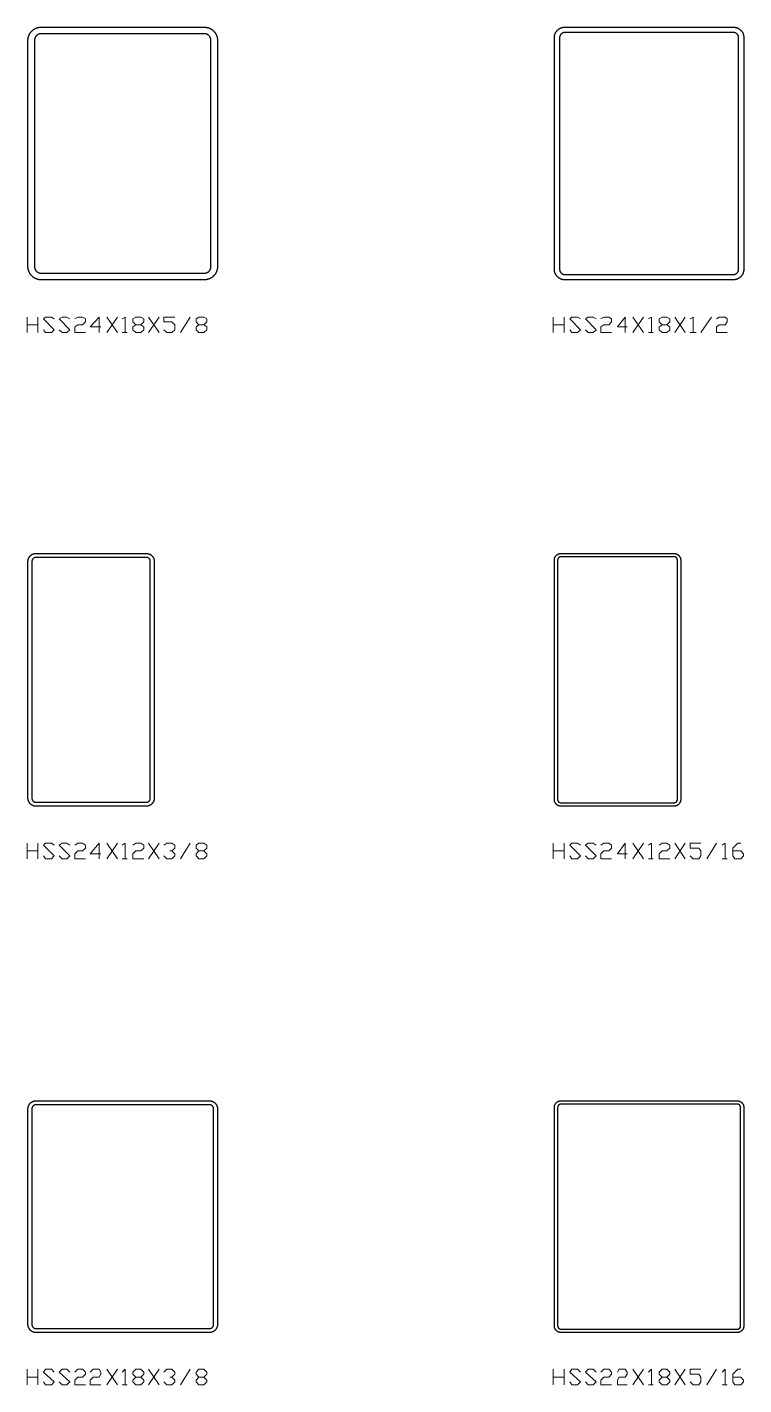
# Model space of a CAD drawing. Header units: inches. Extents: x 0 to 975, y -1305 to 34.
# Drawn here: x 749.9 to 818, y -105 to 24 of the extents above; entities that cross this region are included whole.
import ezdxf

# ---------------------------------------------------------------- set-up
doc = ezdxf.new("R2010")
doc.units = ezdxf.units.IN
doc.header["$MEASUREMENT"] = 0
doc.layers.add('AISC_STEEL', color=7, linetype='Continuous')

msp = doc.modelspace()

# ---------------------------------------------------------------- linework, layer by layer
at = {"color": 3, "lineweight": 0}
for p, q in [((749.92, -5.01), (749.92, -3.54)), ((750.94, -3.54), (750.94, -5.01)), ((757.48, -3.54), (758.5, -5.01)), ((757.48, -5.01), (758.5, -3.54)), ((761.45, -3.54), (762.46, -5.01)), ((761.45, -5.01), (762.46, -3.54)), ((764.49, -5.01), (765.41, -3.54)), ((799.9, -5.01), (799.9, -3.54)), ((800.92, -3.54), (800.92, -5.01)), ((807.47, -3.54), (808.48, -5.01)), ((807.47, -5.01), (808.48, -3.54)), ((811.43, -3.54), (812.44, -5.01)), ((811.43, -5.01), (812.44, -3.54)), ((813.92, -5.01), (814.93, -3.54)), ((749.92, -4.28), (750.94, -4.28)), ((758.96, -5.01), (759.42, -5.01)), ((799.9, -4.28), (800.92, -4.28)), ((808.94, -5.01), (809.4, -5.01)), ((812.91, -5.01), (813.46, -5.01)), ((749.92, -55), (749.92, -53.52)), ((750.94, -53.52), (750.94, -55)), ((757.48, -53.52), (758.5, -55)), ((757.48, -55), (758.5, -53.52)), ((761.45, -53.52), (762.46, -55)), ((761.45, -55), (762.46, -53.52)), ((764.49, -55), (765.41, -53.52)), ((799.9, -55), (799.9, -53.52)), ((800.92, -53.52), (800.92, -55)), ((807.47, -53.52), (808.48, -55)), ((807.47, -55), (808.48, -53.52)), ((811.43, -53.52), (812.44, -55)), ((811.43, -55), (812.44, -53.52)), ((814.47, -55), (815.4, -53.52)), ((749.92, -54.26), (750.94, -54.26)), ((758.96, -55), (759.42, -55)), ((799.9, -54.26), (800.92, -54.26)), ((808.94, -55), (809.4, -55)), ((815.95, -55), (816.41, -55)), ((749.92, -104.98), (749.92, -103.5)), ((749.92, -104.24), (750.94, -104.24)), ((750.94, -103.5), (750.94, -104.98)), ((757.48, -103.5), (758.5, -104.98)), ((757.48, -104.98), (758.5, -103.5)), ((761.45, -103.5), (762.46, -104.98)), ((761.45, -104.98), (762.46, -103.5)), ((764.49, -104.98), (765.41, -103.5)), ((799.9, -104.98), (799.9, -103.5)), ((799.9, -104.24), (800.92, -104.24)), ((800.92, -103.5), (800.92, -104.98)), ((807.47, -103.5), (808.48, -104.98)), ((807.47, -104.98), (808.48, -103.5)), ((811.43, -103.5), (812.44, -104.98)), ((811.43, -104.98), (812.44, -103.5)), ((814.47, -104.98), (815.4, -103.5)), ((758.96, -104.98), (759.42, -104.98)), ((808.94, -104.98), (809.4, -104.98)), ((815.95, -104.98), (816.41, -104.98))]:
    msp.add_line(p, q, dxfattribs=at)
for points in [[(751.49, -4.74), (751.67, -5.01), (752.23, -5.01), (752.5, -4.74), (751.49, -3.72), (751.67, -3.54), (752.23, -3.54), (752.5, -3.72)], [(752.97, -4.74), (753.24, -5.01), (753.7, -5.01), (753.98, -4.74), (752.97, -3.72), (753.24, -3.54), (753.7, -3.54), (753.98, -3.72)], [(754.44, -3.72), (754.72, -3.54), (755.18, -3.54), (755.45, -3.72), (755.45, -4), (755.18, -4.28), (754.72, -4.28), (754.44, -4.46), (754.44, -5.01), (755.45, -5.01)], [(756.93, -4.46), (755.92, -4.46), (756.75, -3.54), (756.75, -5.01)], [(758.96, -3.72), (759.24, -3.54), (759.24, -5.01)], [(760.71, -4.28), (760.99, -4.46), (760.99, -4.74), (760.71, -5.01), (760.25, -5.01), (759.97, -4.74), (759.97, -4.46), (760.25, -4.28), (760.71, -4.28), (760.99, -4), (760.99, -3.72), (760.71, -3.54), (760.25, -3.54), (759.97, -3.72), (759.97, -4), (760.25, -4.28)], [(762.92, -4.74), (763.2, -5.01), (763.66, -5.01), (763.94, -4.74), (763.94, -4.28), (763.66, -4), (762.92, -4), (762.92, -3.54), (763.94, -3.54)], [(766.71, -4.28), (766.98, -4.46), (766.98, -4.74), (766.71, -5.01), (766.24, -5.01), (765.97, -4.74), (765.97, -4.46), (766.24, -4.28), (766.71, -4.28), (766.98, -4), (766.98, -3.72), (766.71, -3.54), (766.24, -3.54), (765.97, -3.72), (765.97, -4), (766.24, -4.28)], [(801.47, -4.74), (801.66, -5.01), (802.21, -5.01), (802.49, -4.74), (801.47, -3.72), (801.66, -3.54), (802.21, -3.54), (802.49, -3.72)], [(802.95, -4.74), (803.22, -5.01), (803.68, -5.01), (803.96, -4.74), (802.95, -3.72), (803.22, -3.54), (803.68, -3.54), (803.96, -3.72)], [(804.42, -3.72), (804.7, -3.54), (805.16, -3.54), (805.44, -3.72), (805.44, -4), (805.16, -4.28), (804.7, -4.28), (804.42, -4.46), (804.42, -5.01), (805.44, -5.01)], [(806.91, -4.46), (805.99, -4.46), (806.73, -3.54), (806.73, -5.01)], [(808.94, -3.72), (809.22, -3.54), (809.22, -5.01)], [(810.69, -4.28), (810.97, -4.46), (810.97, -4.74), (810.69, -5.01), (810.23, -5.01), (809.95, -4.74), (809.95, -4.46), (810.23, -4.28), (810.69, -4.28), (810.97, -4), (810.97, -3.72), (810.69, -3.54), (810.23, -3.54), (809.95, -3.72), (809.95, -4), (810.23, -4.28)], [(812.91, -3.72), (813.18, -3.54), (813.18, -5.01)], [(815.4, -3.72), (815.67, -3.54), (816.23, -3.54), (816.41, -3.72), (816.41, -4), (816.23, -4.28), (815.67, -4.28), (815.4, -4.46), (815.4, -5.01), (816.41, -5.01)], [(751.49, -54.72), (751.67, -55), (752.23, -55), (752.5, -54.72), (751.49, -53.71), (751.67, -53.52), (752.23, -53.52), (752.5, -53.71)], [(752.97, -54.72), (753.24, -55), (753.7, -55), (753.98, -54.72), (752.97, -53.71), (753.24, -53.52), (753.7, -53.52), (753.98, -53.71)], [(754.44, -53.71), (754.72, -53.52), (755.18, -53.52), (755.45, -53.71), (755.45, -53.98), (755.18, -54.26), (754.72, -54.26), (754.44, -54.54), (754.44, -55), (755.45, -55)], [(756.93, -54.54), (755.92, -54.54), (756.75, -53.52), (756.75, -55)], [(758.96, -53.71), (759.24, -53.52), (759.24, -55)], [(759.97, -53.71), (760.25, -53.52), (760.71, -53.52), (760.99, -53.71), (760.99, -53.98), (760.71, -54.26), (760.25, -54.26), (759.97, -54.54), (759.97, -55), (760.99, -55)], [(762.92, -53.71), (763.2, -53.52), (763.66, -53.52), (763.94, -53.71), (763.94, -53.98), (763.66, -54.26), (763.48, -54.26)], [(766.71, -54.26), (766.98, -54.54), (766.98, -54.72), (766.71, -55), (766.24, -55), (765.97, -54.72), (765.97, -54.54), (766.24, -54.26), (766.71, -54.26), (766.98, -53.98), (766.98, -53.71), (766.71, -53.52), (766.24, -53.52), (765.97, -53.71), (765.97, -53.98), (766.24, -54.26)], [(801.47, -54.72), (801.66, -55), (802.21, -55), (802.49, -54.72), (801.47, -53.71), (801.66, -53.52), (802.21, -53.52), (802.49, -53.71)], [(802.95, -54.72), (803.22, -55), (803.68, -55), (803.96, -54.72), (802.95, -53.71), (803.22, -53.52), (803.68, -53.52), (803.96, -53.71)], [(804.42, -53.71), (804.7, -53.52), (805.16, -53.52), (805.44, -53.71), (805.44, -53.98), (805.16, -54.26), (804.7, -54.26), (804.42, -54.54), (804.42, -55), (805.44, -55)], [(806.91, -54.54), (805.99, -54.54), (806.73, -53.52), (806.73, -55)], [(808.94, -53.71), (809.22, -53.52), (809.22, -55)], [(809.95, -53.71), (810.23, -53.52), (810.69, -53.52), (810.97, -53.71), (810.97, -53.98), (810.69, -54.26), (810.23, -54.26), (809.95, -54.54), (809.95, -55), (810.97, -55)], [(812.91, -54.72), (813.18, -55), (813.74, -55), (813.92, -54.72), (813.92, -54.26), (813.74, -53.98), (812.91, -53.98), (812.91, -53.52), (813.92, -53.52)], [(815.95, -53.71), (816.23, -53.52), (816.23, -55)], [(816.96, -54.26), (817.7, -54.26), (817.98, -54.54), (817.98, -54.72), (817.7, -55), (817.15, -55), (816.96, -54.72), (816.96, -53.98), (817.42, -53.52), (817.7, -53.52)], [(763.66, -54.26), (763.94, -54.54), (763.94, -54.72), (763.66, -55), (763.2, -55), (762.92, -54.72)], [(751.49, -104.7), (751.67, -104.98), (752.23, -104.98), (752.5, -104.7), (751.49, -103.78), (751.67, -103.5), (752.23, -103.5), (752.5, -103.78)], [(752.97, -104.7), (753.24, -104.98), (753.7, -104.98), (753.98, -104.7), (752.97, -103.78), (753.24, -103.5), (753.7, -103.5), (753.98, -103.78)], [(754.44, -103.78), (754.72, -103.5), (755.18, -103.5), (755.45, -103.78), (755.45, -103.96), (755.18, -104.24), (754.72, -104.24), (754.44, -104.52), (754.44, -104.98), (755.45, -104.98)], [(755.92, -103.78), (756.19, -103.5), (756.75, -103.5), (756.93, -103.78), (756.93, -103.96), (756.75, -104.24), (756.19, -104.24), (755.92, -104.52), (755.92, -104.98), (756.93, -104.98)], [(758.96, -103.78), (759.24, -103.5), (759.24, -104.98)], [(760.71, -104.24), (760.99, -104.52), (760.99, -104.7), (760.71, -104.98), (760.25, -104.98), (759.97, -104.7), (759.97, -104.52), (760.25, -104.24), (760.71, -104.24), (760.99, -103.96), (760.99, -103.78), (760.71, -103.5), (760.25, -103.5), (759.97, -103.78), (759.97, -103.96), (760.25, -104.24)], [(762.92, -103.78), (763.2, -103.5), (763.66, -103.5), (763.94, -103.78), (763.94, -103.96), (763.66, -104.24), (763.48, -104.24)], [(763.66, -104.24), (763.94, -104.52), (763.94, -104.7), (763.66, -104.98), (763.2, -104.98), (762.92, -104.7)], [(766.71, -104.24), (766.98, -104.52), (766.98, -104.7), (766.71, -104.98), (766.24, -104.98), (765.97, -104.7), (765.97, -104.52), (766.24, -104.24), (766.71, -104.24), (766.98, -103.96), (766.98, -103.78), (766.71, -103.5), (766.24, -103.5), (765.97, -103.78), (765.97, -103.96), (766.24, -104.24)], [(801.47, -104.7), (801.66, -104.98), (802.21, -104.98), (802.49, -104.7), (801.47, -103.78), (801.66, -103.5), (802.21, -103.5), (802.49, -103.78)], [(802.95, -104.7), (803.22, -104.98), (803.68, -104.98), (803.96, -104.7), (802.95, -103.78), (803.22, -103.5), (803.68, -103.5), (803.96, -103.78)], [(804.42, -103.78), (804.7, -103.5), (805.16, -103.5), (805.44, -103.78), (805.44, -103.96), (805.16, -104.24), (804.7, -104.24), (804.42, -104.52), (804.42, -104.98), (805.44, -104.98)], [(805.99, -103.78), (806.17, -103.5), (806.73, -103.5), (806.91, -103.78), (806.91, -103.96), (806.73, -104.24), (806.17, -104.24), (805.99, -104.52), (805.99, -104.98), (806.91, -104.98)], [(808.94, -103.78), (809.22, -103.5), (809.22, -104.98)], [(810.69, -104.24), (810.97, -104.52), (810.97, -104.7), (810.69, -104.98), (810.23, -104.98), (809.95, -104.7), (809.95, -104.52), (810.23, -104.24), (810.69, -104.24), (810.97, -103.96), (810.97, -103.78), (810.69, -103.5), (810.23, -103.5), (809.95, -103.78), (809.95, -103.96), (810.23, -104.24)], [(812.91, -104.7), (813.18, -104.98), (813.74, -104.98), (813.92, -104.7), (813.92, -104.24), (813.74, -103.96), (812.91, -103.96), (812.91, -103.5), (813.92, -103.5)], [(815.95, -103.78), (816.23, -103.5), (816.23, -104.98)], [(816.96, -104.24), (817.7, -104.24), (817.98, -104.52), (817.98, -104.7), (817.7, -104.98), (817.15, -104.98), (816.96, -104.7), (816.96, -103.96), (817.42, -103.5), (817.7, -103.5)]]:
    msp.add_lwpolyline(points, dxfattribs=at)
at = {"layer": 'AISC_STEEL'}
for points in [[(766.75, 24), (766.78, 24), (766.81, 24), (766.84, 24), (766.87, 23.99), (766.9, 23.99), (766.93, 23.99), (766.96, 23.98), (766.99, 23.98), (767.02, 23.97), (767.04, 23.96), (767.07, 23.96), (767.1, 23.95), (767.13, 23.94), (767.16, 23.93), (767.19, 23.92), (767.21, 23.91), (767.24, 23.9), (767.27, 23.89), (767.3, 23.87), (767.32, 23.86), (767.35, 23.85), (767.38, 23.83), (767.4, 23.82), (767.43, 23.8), (767.45, 23.79), (767.48, 23.77), (767.5, 23.75), (767.52, 23.73), (767.55, 23.71), (767.57, 23.69), (767.59, 23.67), (767.61, 23.65), (767.63, 23.63), (767.65, 23.61), (767.67, 23.59), (767.69, 23.57), (767.71, 23.55), (767.73, 23.52), (767.75, 23.5), (767.77, 23.48), (767.79, 23.45), (767.8, 23.43), (767.82, 23.4), (767.83, 23.38), (767.85, 23.35), (767.86, 23.32), (767.87, 23.3), (767.89, 23.27), (767.9, 23.24), (767.91, 23.21), (767.92, 23.19), (767.93, 23.16), (767.94, 23.13), (767.95, 23.1), (767.96, 23.07), (767.96, 23.04), (767.97, 23.02), (767.98, 22.99), (767.98, 22.96), (767.99, 22.93), (767.99, 22.9), (767.99, 22.87), (768, 22.84), (768, 22.81), (768, 22.78), (768, 22.75), (768, 1.25), (768, 1.22), (768, 1.19), (768, 1.16), (767.99, 1.13), (767.99, 1.1), (767.99, 1.07), (767.98, 1.04), (767.98, 1.01), (767.97, 0.98), (767.96, 0.96), (767.96, 0.93), (767.95, 0.9), (767.94, 0.87), (767.93, 0.84), (767.92, 0.81), (767.91, 0.79), (767.9, 0.76), (767.89, 0.73), (767.87, 0.7), (767.86, 0.68), (767.85, 0.65), (767.83, 0.62), (767.82, 0.6), (767.8, 0.57), (767.79, 0.55), (767.77, 0.52), (767.75, 0.5), (767.73, 0.48), (767.71, 0.45), (767.69, 0.43), (767.67, 0.41), (767.65, 0.39), (767.63, 0.37), (767.61, 0.35), (767.59, 0.33), (767.57, 0.31), (767.55, 0.29), (767.52, 0.27), (767.5, 0.25), (767.48, 0.23), (767.45, 0.21), (767.43, 0.2), (767.4, 0.18), (767.38, 0.17), (767.35, 0.15), (767.32, 0.14), (767.3, 0.13), (767.27, 0.11), (767.24, 0.1), (767.21, 0.09), (767.19, 0.08), (767.16, 0.07), (767.13, 0.06), (767.1, 0.05), (767.07, 0.04), (767.04, 0.04), (767.02, 0.03), (766.99, 0.02), (766.96, 0.02), (766.93, 0.01), (766.9, 0.01), (766.87, 0.01), (766.84, 0), (766.81, 0), (766.78, 0), (766.75, 0), (751.25, 0), (751.22, 0), (751.19, 0), (751.16, 0), (751.13, 0.01), (751.1, 0.01), (751.07, 0.01), (751.04, 0.02), (751.01, 0.02), (750.98, 0.03), (750.96, 0.04), (750.93, 0.04), (750.9, 0.05), (750.87, 0.06), (750.84, 0.07), (750.81, 0.08), (750.79, 0.09), (750.76, 0.1), (750.73, 0.11), (750.7, 0.13), (750.68, 0.14), (750.65, 0.15), (750.62, 0.17), (750.6, 0.18), (750.57, 0.2), (750.55, 0.21), (750.52, 0.23), (750.5, 0.25), (750.48, 0.27), (750.45, 0.29), (750.43, 0.31), (750.41, 0.33), (750.39, 0.35), (750.37, 0.37), (750.35, 0.39), (750.33, 0.41), (750.31, 0.43), (750.29, 0.45), (750.27, 0.48), (750.25, 0.5), (750.23, 0.52), (750.21, 0.55), (750.2, 0.57), (750.18, 0.6), (750.17, 0.62), (750.15, 0.65), (750.14, 0.68), (750.13, 0.7), (750.11, 0.73), (750.1, 0.76), (750.09, 0.79), (750.08, 0.81), (750.07, 0.84), (750.06, 0.87), (750.05, 0.9), (750.04, 0.93), (750.04, 0.96), (750.03, 0.98), (750.02, 1.01), (750.02, 1.04), (750.01, 1.07), (750.01, 1.1), (750.01, 1.13), (750, 1.16), (750, 1.19), (750, 1.22), (750, 1.25), (750, 22.75), (750, 22.78), (750, 22.81), (750, 22.84), (750.01, 22.87), (750.01, 22.9), (750.01, 22.93), (750.02, 22.96), (750.02, 22.99), (750.03, 23.02), (750.04, 23.04), (750.04, 23.07), (750.05, 23.1), (750.06, 23.13), (750.07, 23.16), (750.08, 23.19), (750.09, 23.21), (750.1, 23.24), (750.11, 23.27), (750.13, 23.3), (750.14, 23.32), (750.15, 23.35), (750.17, 23.38), (750.18, 23.4), (750.2, 23.43), (750.21, 23.45), (750.23, 23.48), (750.25, 23.5), (750.27, 23.52), (750.29, 23.55), (750.31, 23.57), (750.33, 23.59), (750.35, 23.61), (750.37, 23.63), (750.39, 23.65), (750.41, 23.67), (750.43, 23.69), (750.45, 23.71), (750.48, 23.73), (750.5, 23.75), (750.52, 23.77), (750.55, 23.79), (750.57, 23.8), (750.6, 23.82), (750.62, 23.83), (750.65, 23.85), (750.68, 23.86), (750.7, 23.87), (750.73, 23.89), (750.76, 23.9), (750.79, 23.91), (750.81, 23.92), (750.84, 23.93), (750.87, 23.94), (750.9, 23.95), (750.93, 23.96), (750.96, 23.96), (750.98, 23.97), (751.01, 23.98), (751.04, 23.98), (751.07, 23.99), (751.1, 23.99), (751.13, 23.99), (751.16, 24), (751.19, 24), (751.22, 24), (751.25, 24)], [(751.25, 23.38), (751.22, 23.37), (751.19, 23.37), (751.16, 23.37), (751.13, 23.36), (751.1, 23.36), (751.07, 23.35), (751.05, 23.34), (751.02, 23.33), (750.99, 23.32), (750.96, 23.31), (750.94, 23.29), (750.91, 23.28), (750.89, 23.26), (750.86, 23.24), (750.84, 23.22), (750.82, 23.2), (750.8, 23.18), (750.78, 23.16), (750.76, 23.14), (750.74, 23.11), (750.72, 23.09), (750.71, 23.06), (750.69, 23.04), (750.68, 23.01), (750.67, 22.98), (750.66, 22.95), (750.65, 22.93), (750.64, 22.9), (750.64, 22.87), (750.63, 22.84), (750.63, 22.81), (750.63, 22.78), (750.62, 22.75), (750.62, 1.25), (750.63, 1.22), (750.63, 1.19), (750.63, 1.16), (750.64, 1.13), (750.64, 1.1), (750.65, 1.07), (750.66, 1.05), (750.67, 1.02), (750.68, 0.99), (750.69, 0.96), (750.71, 0.94), (750.72, 0.91), (750.74, 0.89), (750.76, 0.86), (750.78, 0.84), (750.8, 0.82), (750.82, 0.8), (750.84, 0.78), (750.86, 0.76), (750.89, 0.74), (750.91, 0.72), (750.94, 0.71), (750.96, 0.69), (750.99, 0.68), (751.02, 0.67), (751.05, 0.66), (751.07, 0.65), (751.1, 0.64), (751.13, 0.64), (751.16, 0.63), (751.19, 0.63), (751.22, 0.63), (751.25, 0.62), (766.75, 0.62), (766.78, 0.63), (766.81, 0.63), (766.84, 0.63), (766.87, 0.64), (766.9, 0.64), (766.93, 0.65), (766.95, 0.66), (766.98, 0.67), (767.01, 0.68), (767.04, 0.69), (767.06, 0.71), (767.09, 0.72), (767.11, 0.74), (767.14, 0.76), (767.16, 0.78), (767.18, 0.8), (767.2, 0.82), (767.22, 0.84), (767.24, 0.86), (767.26, 0.89), (767.28, 0.91), (767.29, 0.94), (767.31, 0.96), (767.32, 0.99), (767.33, 1.02), (767.34, 1.05), (767.35, 1.07), (767.36, 1.1), (767.36, 1.13), (767.37, 1.16), (767.37, 1.19), (767.37, 1.22), (767.38, 1.25), (767.38, 22.75), (767.37, 22.78), (767.37, 22.81), (767.37, 22.84), (767.36, 22.87), (767.36, 22.9), (767.35, 22.93), (767.34, 22.95), (767.33, 22.98), (767.32, 23.01), (767.31, 23.04), (767.29, 23.06), (767.28, 23.09), (767.26, 23.11), (767.24, 23.14), (767.22, 23.16), (767.2, 23.18), (767.18, 23.2), (767.16, 23.22), (767.14, 23.24), (767.11, 23.26), (767.09, 23.28), (767.06, 23.29), (767.04, 23.31), (767.01, 23.32), (766.98, 23.33), (766.95, 23.34), (766.93, 23.35), (766.9, 23.36), (766.87, 23.36), (766.84, 23.37), (766.81, 23.37), (766.78, 23.37), (766.75, 23.38)], [(817, 24), (817.03, 24), (817.06, 24), (817.09, 24), (817.12, 23.99), (817.15, 23.99), (817.18, 23.98), (817.21, 23.98), (817.23, 23.97), (817.26, 23.96), (817.29, 23.96), (817.32, 23.95), (817.35, 23.94), (817.38, 23.93), (817.4, 23.92), (817.43, 23.9), (817.46, 23.89), (817.48, 23.88), (817.51, 23.86), (817.53, 23.85), (817.56, 23.83), (817.58, 23.81), (817.61, 23.79), (817.63, 23.78), (817.65, 23.76), (817.67, 23.74), (817.7, 23.72), (817.72, 23.7), (817.74, 23.67), (817.76, 23.65), (817.78, 23.63), (817.79, 23.61), (817.81, 23.58), (817.83, 23.56), (817.85, 23.53), (817.86, 23.51), (817.88, 23.48), (817.89, 23.46), (817.9, 23.43), (817.92, 23.4), (817.93, 23.38), (817.94, 23.35), (817.95, 23.32), (817.96, 23.29), (817.96, 23.26), (817.97, 23.23), (817.98, 23.21), (817.98, 23.18), (817.99, 23.15), (817.99, 23.12), (818, 23.09), (818, 23.06), (818, 23.03), (818, 23), (818, 1), (818, 0.97), (818, 0.94), (818, 0.91), (817.99, 0.88), (817.99, 0.85), (817.98, 0.82), (817.98, 0.79), (817.97, 0.77), (817.96, 0.74), (817.96, 0.71), (817.95, 0.68), (817.94, 0.65), (817.93, 0.62), (817.92, 0.6), (817.9, 0.57), (817.89, 0.54), (817.88, 0.52), (817.86, 0.49), (817.85, 0.47), (817.83, 0.44), (817.81, 0.42), (817.79, 0.39), (817.78, 0.37), (817.76, 0.35), (817.74, 0.33), (817.72, 0.3), (817.7, 0.28), (817.67, 0.26), (817.65, 0.24), (817.63, 0.22), (817.61, 0.21), (817.58, 0.19), (817.56, 0.17), (817.53, 0.15), (817.51, 0.14), (817.48, 0.12), (817.46, 0.11), (817.43, 0.1), (817.4, 0.08), (817.38, 0.07), (817.35, 0.06), (817.32, 0.05), (817.29, 0.04), (817.26, 0.04), (817.23, 0.03), (817.21, 0.02), (817.18, 0.02), (817.15, 0.01), (817.12, 0.01), (817.09, 0), (817.06, 0), (817.03, 0), (817, 0), (801, 0), (800.97, 0), (800.94, 0), (800.91, 0), (800.88, 0.01), (800.85, 0.01), (800.82, 0.02), (800.79, 0.02), (800.77, 0.03), (800.74, 0.04), (800.71, 0.04), (800.68, 0.05), (800.65, 0.06), (800.62, 0.07), (800.6, 0.08), (800.57, 0.1), (800.54, 0.11), (800.52, 0.12), (800.49, 0.14), (800.47, 0.15), (800.44, 0.17), (800.42, 0.19), (800.39, 0.21), (800.37, 0.22), (800.35, 0.24), (800.33, 0.26), (800.3, 0.28), (800.28, 0.3), (800.26, 0.33), (800.24, 0.35), (800.22, 0.37), (800.21, 0.39), (800.19, 0.42), (800.17, 0.44), (800.15, 0.47), (800.14, 0.49), (800.12, 0.52), (800.11, 0.54), (800.1, 0.57), (800.08, 0.6), (800.07, 0.62), (800.06, 0.65), (800.05, 0.68), (800.04, 0.71), (800.04, 0.74), (800.03, 0.77), (800.02, 0.79), (800.02, 0.82), (800.01, 0.85), (800.01, 0.88), (800, 0.91), (800, 0.94), (800, 0.97), (800, 1), (800, 23), (800, 23.03), (800, 23.06), (800, 23.09), (800.01, 23.12), (800.01, 23.15), (800.02, 23.18), (800.02, 23.21), (800.03, 23.23), (800.04, 23.26), (800.04, 23.29), (800.05, 23.32), (800.06, 23.35), (800.07, 23.38), (800.08, 23.4), (800.1, 23.43), (800.11, 23.46), (800.12, 23.48), (800.14, 23.51), (800.15, 23.53), (800.17, 23.56), (800.19, 23.58), (800.21, 23.61), (800.22, 23.63), (800.24, 23.65), (800.26, 23.67), (800.28, 23.7), (800.3, 23.72), (800.33, 23.74), (800.35, 23.76), (800.37, 23.78), (800.39, 23.79), (800.42, 23.81), (800.44, 23.83), (800.47, 23.85), (800.49, 23.86), (800.52, 23.88), (800.54, 23.89), (800.57, 23.9), (800.6, 23.92), (800.62, 23.93), (800.65, 23.94), (800.68, 23.95), (800.71, 23.96), (800.74, 23.96), (800.77, 23.97), (800.79, 23.98), (800.82, 23.98), (800.85, 23.99), (800.88, 23.99), (800.91, 24), (800.94, 24), (800.97, 24), (801, 24)], [(801, 23.5), (800.97, 23.5), (800.94, 23.5), (800.91, 23.49), (800.88, 23.49), (800.86, 23.48), (800.83, 23.47), (800.8, 23.46), (800.78, 23.45), (800.75, 23.43), (800.73, 23.42), (800.7, 23.4), (800.68, 23.38), (800.66, 23.36), (800.64, 23.34), (800.62, 23.32), (800.6, 23.3), (800.58, 23.27), (800.57, 23.25), (800.55, 23.22), (800.54, 23.2), (800.53, 23.17), (800.52, 23.14), (800.51, 23.12), (800.51, 23.09), (800.5, 23.06), (800.5, 23.03), (800.5, 23), (800.5, 1), (800.5, 0.97), (800.5, 0.94), (800.51, 0.91), (800.51, 0.88), (800.52, 0.86), (800.53, 0.83), (800.54, 0.8), (800.55, 0.78), (800.57, 0.75), (800.58, 0.73), (800.6, 0.7), (800.62, 0.68), (800.64, 0.66), (800.66, 0.64), (800.68, 0.62), (800.7, 0.6), (800.73, 0.58), (800.75, 0.57), (800.78, 0.55), (800.8, 0.54), (800.83, 0.53), (800.86, 0.52), (800.88, 0.51), (800.91, 0.51), (800.94, 0.5), (800.97, 0.5), (801, 0.5), (817, 0.5), (817.03, 0.5), (817.06, 0.5), (817.09, 0.51), (817.12, 0.51), (817.14, 0.52), (817.17, 0.53), (817.2, 0.54), (817.22, 0.55), (817.25, 0.57), (817.27, 0.58), (817.3, 0.6), (817.32, 0.62), (817.34, 0.64), (817.36, 0.66), (817.38, 0.68), (817.4, 0.7), (817.42, 0.73), (817.43, 0.75), (817.45, 0.78), (817.46, 0.8), (817.47, 0.83), (817.48, 0.86), (817.49, 0.88), (817.49, 0.91), (817.5, 0.94), (817.5, 0.97), (817.5, 1), (817.5, 23), (817.5, 23.03), (817.5, 23.06), (817.49, 23.09), (817.49, 23.12), (817.48, 23.14), (817.47, 23.17), (817.46, 23.2), (817.45, 23.22), (817.43, 23.25), (817.42, 23.27), (817.4, 23.3), (817.38, 23.32), (817.36, 23.34), (817.34, 23.36), (817.32, 23.38), (817.3, 23.4), (817.27, 23.42), (817.25, 23.43), (817.22, 23.45), (817.2, 23.46), (817.17, 23.47), (817.14, 23.48), (817.12, 23.49), (817.09, 23.49), (817.06, 23.5), (817.03, 23.5), (817, 23.5)], [(761.25, -26), (761.28, -26), (761.31, -26), (761.34, -26.01), (761.37, -26.01), (761.4, -26.01), (761.43, -26.02), (761.45, -26.03), (761.48, -26.04), (761.51, -26.05), (761.54, -26.06), (761.56, -26.07), (761.59, -26.08), (761.62, -26.1), (761.64, -26.11), (761.67, -26.13), (761.69, -26.14), (761.71, -26.16), (761.74, -26.18), (761.76, -26.2), (761.78, -26.22), (761.8, -26.24), (761.82, -26.26), (761.84, -26.29), (761.86, -26.31), (761.87, -26.33), (761.89, -26.36), (761.9, -26.38), (761.92, -26.41), (761.93, -26.44), (761.94, -26.46), (761.95, -26.49), (761.96, -26.52), (761.97, -26.55), (761.98, -26.57), (761.99, -26.6), (761.99, -26.63), (761.99, -26.66), (762, -26.69), (762, -26.72), (762, -26.75), (762, -49.25), (762, -49.28), (762, -49.31), (761.99, -49.34), (761.99, -49.37), (761.99, -49.4), (761.98, -49.43), (761.97, -49.45), (761.96, -49.48), (761.95, -49.51), (761.94, -49.54), (761.93, -49.56), (761.92, -49.59), (761.9, -49.62), (761.89, -49.64), (761.87, -49.67), (761.86, -49.69), (761.84, -49.71), (761.82, -49.74), (761.8, -49.76), (761.78, -49.78), (761.76, -49.8), (761.74, -49.82), (761.71, -49.84), (761.69, -49.86), (761.67, -49.87), (761.64, -49.89), (761.62, -49.9), (761.59, -49.92), (761.56, -49.93), (761.54, -49.94), (761.51, -49.95), (761.48, -49.96), (761.45, -49.97), (761.43, -49.98), (761.4, -49.99), (761.37, -49.99), (761.34, -49.99), (761.31, -50), (761.28, -50), (761.25, -50), (750.75, -50), (750.72, -50), (750.69, -50), (750.66, -49.99), (750.63, -49.99), (750.6, -49.99), (750.57, -49.98), (750.55, -49.97), (750.52, -49.96), (750.49, -49.95), (750.46, -49.94), (750.44, -49.93), (750.41, -49.92), (750.38, -49.9), (750.36, -49.89), (750.33, -49.87), (750.31, -49.86), (750.29, -49.84), (750.26, -49.82), (750.24, -49.8), (750.22, -49.78), (750.2, -49.76), (750.18, -49.74), (750.16, -49.71), (750.14, -49.69), (750.13, -49.67), (750.11, -49.64), (750.1, -49.62), (750.08, -49.59), (750.07, -49.56), (750.06, -49.54), (750.05, -49.51), (750.04, -49.48), (750.03, -49.45), (750.02, -49.43), (750.01, -49.4), (750.01, -49.37), (750.01, -49.34), (750, -49.31), (750, -49.28), (750, -49.25), (750, -26.75), (750, -26.72), (750, -26.69), (750.01, -26.66), (750.01, -26.63), (750.01, -26.6), (750.02, -26.57), (750.03, -26.55), (750.04, -26.52), (750.05, -26.49), (750.06, -26.46), (750.07, -26.44), (750.08, -26.41), (750.1, -26.38), (750.11, -26.36), (750.13, -26.33), (750.14, -26.31), (750.16, -26.29), (750.18, -26.26), (750.2, -26.24), (750.22, -26.22), (750.24, -26.2), (750.26, -26.18), (750.29, -26.16), (750.31, -26.14), (750.33, -26.13), (750.36, -26.11), (750.38, -26.1), (750.41, -26.08), (750.44, -26.07), (750.46, -26.06), (750.49, -26.05), (750.52, -26.04), (750.55, -26.03), (750.57, -26.02), (750.6, -26.01), (750.63, -26.01), (750.66, -26.01), (750.69, -26), (750.72, -26), (750.75, -26)], [(750.75, -26.38), (750.72, -26.38), (750.69, -26.38), (750.66, -26.39), (750.63, -26.39), (750.61, -26.4), (750.58, -26.42), (750.55, -26.43), (750.53, -26.45), (750.51, -26.46), (750.48, -26.48), (750.46, -26.51), (750.45, -26.53), (750.43, -26.55), (750.42, -26.58), (750.4, -26.61), (750.39, -26.63), (750.39, -26.66), (750.38, -26.69), (750.38, -26.72), (750.38, -26.75), (750.38, -49.25), (750.38, -49.28), (750.38, -49.31), (750.39, -49.34), (750.39, -49.37), (750.4, -49.39), (750.42, -49.42), (750.43, -49.45), (750.45, -49.47), (750.46, -49.49), (750.48, -49.52), (750.51, -49.54), (750.53, -49.55), (750.55, -49.57), (750.58, -49.58), (750.61, -49.6), (750.63, -49.61), (750.66, -49.61), (750.69, -49.62), (750.72, -49.62), (750.75, -49.62), (761.25, -49.62), (761.28, -49.62), (761.31, -49.62), (761.34, -49.61), (761.37, -49.61), (761.39, -49.6), (761.42, -49.58), (761.45, -49.57), (761.47, -49.55), (761.49, -49.54), (761.52, -49.52), (761.54, -49.49), (761.55, -49.47), (761.57, -49.45), (761.58, -49.42), (761.6, -49.39), (761.61, -49.37), (761.61, -49.34), (761.62, -49.31), (761.62, -49.28), (761.62, -49.25), (761.62, -26.75), (761.62, -26.72), (761.62, -26.69), (761.61, -26.66), (761.61, -26.63), (761.6, -26.61), (761.58, -26.58), (761.57, -26.55), (761.55, -26.53), (761.54, -26.51), (761.52, -26.48), (761.49, -26.46), (761.47, -26.45), (761.45, -26.43), (761.42, -26.42), (761.39, -26.4), (761.37, -26.39), (761.34, -26.39), (761.31, -26.38), (761.28, -26.38), (761.25, -26.38)], [(811.37, -26), (811.4, -26), (811.43, -26), (811.46, -26.01), (811.49, -26.01), (811.52, -26.02), (811.55, -26.03), (811.58, -26.03), (811.61, -26.04), (811.63, -26.06), (811.66, -26.07), (811.69, -26.08), (811.71, -26.1), (811.74, -26.12), (811.76, -26.13), (811.78, -26.15), (811.81, -26.17), (811.83, -26.19), (811.85, -26.22), (811.87, -26.24), (811.88, -26.26), (811.9, -26.29), (811.92, -26.31), (811.93, -26.34), (811.94, -26.37), (811.96, -26.39), (811.97, -26.42), (811.97, -26.45), (811.98, -26.48), (811.99, -26.51), (811.99, -26.54), (812, -26.57), (812, -26.6), (812, -26.62), (812, -49.38), (812, -49.4), (812, -49.43), (811.99, -49.46), (811.99, -49.49), (811.98, -49.52), (811.97, -49.55), (811.97, -49.58), (811.96, -49.61), (811.94, -49.63), (811.93, -49.66), (811.92, -49.69), (811.9, -49.71), (811.88, -49.74), (811.87, -49.76), (811.85, -49.78), (811.83, -49.81), (811.81, -49.83), (811.78, -49.85), (811.76, -49.87), (811.74, -49.88), (811.71, -49.9), (811.69, -49.92), (811.66, -49.93), (811.63, -49.94), (811.61, -49.96), (811.58, -49.97), (811.55, -49.97), (811.52, -49.98), (811.49, -49.99), (811.46, -49.99), (811.43, -50), (811.4, -50), (811.37, -50), (800.62, -50), (800.6, -50), (800.57, -50), (800.54, -49.99), (800.51, -49.99), (800.48, -49.98), (800.45, -49.97), (800.42, -49.97), (800.39, -49.96), (800.37, -49.94), (800.34, -49.93), (800.31, -49.92), (800.29, -49.9), (800.26, -49.88), (800.24, -49.87), (800.22, -49.85), (800.19, -49.83), (800.17, -49.81), (800.15, -49.78), (800.13, -49.76), (800.12, -49.74), (800.1, -49.71), (800.08, -49.69), (800.07, -49.66), (800.06, -49.63), (800.04, -49.61), (800.03, -49.58), (800.03, -49.55), (800.02, -49.52), (800.01, -49.49), (800.01, -49.46), (800, -49.43), (800, -49.4), (800, -49.38), (800, -26.62), (800, -26.6), (800, -26.57), (800.01, -26.54), (800.01, -26.51), (800.02, -26.48), (800.03, -26.45), (800.03, -26.42), (800.04, -26.39), (800.06, -26.37), (800.07, -26.34), (800.08, -26.31), (800.1, -26.29), (800.12, -26.26), (800.13, -26.24), (800.15, -26.22), (800.17, -26.19), (800.19, -26.17), (800.22, -26.15), (800.24, -26.13), (800.26, -26.12), (800.29, -26.1), (800.31, -26.08), (800.34, -26.07), (800.37, -26.06), (800.39, -26.04), (800.42, -26.03), (800.45, -26.03), (800.48, -26.02), (800.51, -26.01), (800.54, -26.01), (800.57, -26), (800.6, -26), (800.62, -26)], [(800.62, -26.31), (800.6, -26.31), (800.57, -26.32), (800.54, -26.32), (800.51, -26.33), (800.49, -26.35), (800.46, -26.36), (800.44, -26.38), (800.41, -26.39), (800.39, -26.41), (800.38, -26.44), (800.36, -26.46), (800.35, -26.49), (800.33, -26.51), (800.32, -26.54), (800.32, -26.57), (800.31, -26.6), (800.31, -26.62), (800.31, -49.38), (800.31, -49.4), (800.32, -49.43), (800.32, -49.46), (800.33, -49.49), (800.35, -49.51), (800.36, -49.54), (800.38, -49.56), (800.39, -49.59), (800.41, -49.61), (800.44, -49.62), (800.46, -49.64), (800.49, -49.65), (800.51, -49.67), (800.54, -49.68), (800.57, -49.68), (800.6, -49.69), (800.62, -49.69), (811.37, -49.69), (811.4, -49.69), (811.43, -49.68), (811.46, -49.68), (811.49, -49.67), (811.51, -49.65), (811.54, -49.64), (811.56, -49.62), (811.59, -49.61), (811.61, -49.59), (811.62, -49.56), (811.64, -49.54), (811.65, -49.51), (811.67, -49.49), (811.68, -49.46), (811.68, -49.43), (811.69, -49.4), (811.69, -49.38), (811.69, -26.62), (811.69, -26.6), (811.68, -26.57), (811.68, -26.54), (811.67, -26.51), (811.65, -26.49), (811.64, -26.46), (811.62, -26.44), (811.61, -26.41), (811.59, -26.39), (811.56, -26.38), (811.54, -26.36), (811.51, -26.35), (811.49, -26.33), (811.46, -26.32), (811.43, -26.32), (811.4, -26.31), (811.37, -26.31)], [(767.25, -78), (767.28, -78), (767.31, -78), (767.34, -78.01), (767.37, -78.01), (767.4, -78.01), (767.43, -78.02), (767.45, -78.03), (767.48, -78.04), (767.51, -78.05), (767.54, -78.06), (767.56, -78.07), (767.59, -78.08), (767.62, -78.1), (767.64, -78.11), (767.67, -78.13), (767.69, -78.14), (767.71, -78.16), (767.74, -78.18), (767.76, -78.2), (767.78, -78.22), (767.8, -78.24), (767.82, -78.26), (767.84, -78.29), (767.86, -78.31), (767.87, -78.33), (767.89, -78.36), (767.9, -78.38), (767.92, -78.41), (767.93, -78.44), (767.94, -78.46), (767.95, -78.49), (767.96, -78.52), (767.97, -78.55), (767.98, -78.57), (767.99, -78.6), (767.99, -78.63), (767.99, -78.66), (768, -78.69), (768, -78.72), (768, -78.75), (768, -99.25), (768, -99.28), (768, -99.31), (767.99, -99.34), (767.99, -99.37), (767.99, -99.4), (767.98, -99.43), (767.97, -99.45), (767.96, -99.48), (767.95, -99.51), (767.94, -99.54), (767.93, -99.56), (767.92, -99.59), (767.9, -99.62), (767.89, -99.64), (767.87, -99.67), (767.86, -99.69), (767.84, -99.71), (767.82, -99.74), (767.8, -99.76), (767.78, -99.78), (767.76, -99.8), (767.74, -99.82), (767.71, -99.84), (767.69, -99.86), (767.67, -99.87), (767.64, -99.89), (767.62, -99.9), (767.59, -99.92), (767.56, -99.93), (767.54, -99.94), (767.51, -99.95), (767.48, -99.96), (767.45, -99.97), (767.43, -99.98), (767.4, -99.99), (767.37, -99.99), (767.34, -99.99), (767.31, -100), (767.28, -100), (767.25, -100), (750.75, -100), (750.72, -100), (750.69, -100), (750.66, -99.99), (750.63, -99.99), (750.6, -99.99), (750.57, -99.98), (750.55, -99.97), (750.52, -99.96), (750.49, -99.95), (750.46, -99.94), (750.44, -99.93), (750.41, -99.92), (750.38, -99.9), (750.36, -99.89), (750.33, -99.87), (750.31, -99.86), (750.29, -99.84), (750.26, -99.82), (750.24, -99.8), (750.22, -99.78), (750.2, -99.76), (750.18, -99.74), (750.16, -99.71), (750.14, -99.69), (750.13, -99.67), (750.11, -99.64), (750.1, -99.62), (750.08, -99.59), (750.07, -99.56), (750.06, -99.54), (750.05, -99.51), (750.04, -99.48), (750.03, -99.45), (750.02, -99.43), (750.01, -99.4), (750.01, -99.37), (750.01, -99.34), (750, -99.31), (750, -99.28), (750, -99.25), (750, -78.75), (750, -78.72), (750, -78.69), (750.01, -78.66), (750.01, -78.63), (750.01, -78.6), (750.02, -78.57), (750.03, -78.55), (750.04, -78.52), (750.05, -78.49), (750.06, -78.46), (750.07, -78.44), (750.08, -78.41), (750.1, -78.38), (750.11, -78.36), (750.13, -78.33), (750.14, -78.31), (750.16, -78.29), (750.18, -78.26), (750.2, -78.24), (750.22, -78.22), (750.24, -78.2), (750.26, -78.18), (750.29, -78.16), (750.31, -78.14), (750.33, -78.13), (750.36, -78.11), (750.38, -78.1), (750.41, -78.08), (750.44, -78.07), (750.46, -78.06), (750.49, -78.05), (750.52, -78.04), (750.55, -78.03), (750.57, -78.02), (750.6, -78.01), (750.63, -78.01), (750.66, -78.01), (750.69, -78), (750.72, -78), (750.75, -78)], [(750.75, -78.38), (750.72, -78.38), (750.69, -78.38), (750.66, -78.39), (750.63, -78.39), (750.61, -78.4), (750.58, -78.42), (750.55, -78.43), (750.53, -78.45), (750.51, -78.46), (750.48, -78.48), (750.46, -78.51), (750.45, -78.53), (750.43, -78.55), (750.42, -78.58), (750.4, -78.61), (750.39, -78.63), (750.39, -78.66), (750.38, -78.69), (750.38, -78.72), (750.38, -78.75), (750.38, -99.25), (750.38, -99.28), (750.38, -99.31), (750.39, -99.34), (750.39, -99.37), (750.4, -99.39), (750.42, -99.42), (750.43, -99.45), (750.45, -99.47), (750.46, -99.49), (750.48, -99.52), (750.51, -99.54), (750.53, -99.55), (750.55, -99.57), (750.58, -99.58), (750.61, -99.6), (750.63, -99.61), (750.66, -99.61), (750.69, -99.62), (750.72, -99.62), (750.75, -99.62), (767.25, -99.62), (767.28, -99.62), (767.31, -99.62), (767.34, -99.61), (767.37, -99.61), (767.39, -99.6), (767.42, -99.58), (767.45, -99.57), (767.47, -99.55), (767.49, -99.54), (767.52, -99.52), (767.54, -99.49), (767.55, -99.47), (767.57, -99.45), (767.58, -99.42), (767.6, -99.39), (767.61, -99.37), (767.61, -99.34), (767.62, -99.31), (767.62, -99.28), (767.62, -99.25), (767.62, -78.75), (767.62, -78.72), (767.62, -78.69), (767.61, -78.66), (767.61, -78.63), (767.6, -78.61), (767.58, -78.58), (767.57, -78.55), (767.55, -78.53), (767.54, -78.51), (767.52, -78.48), (767.49, -78.46), (767.47, -78.45), (767.45, -78.43), (767.42, -78.42), (767.39, -78.4), (767.37, -78.39), (767.34, -78.39), (767.31, -78.38), (767.28, -78.38), (767.25, -78.38)], [(817.38, -78), (817.4, -78), (817.43, -78), (817.46, -78.01), (817.49, -78.01), (817.52, -78.02), (817.55, -78.03), (817.58, -78.03), (817.61, -78.04), (817.63, -78.06), (817.66, -78.07), (817.69, -78.08), (817.71, -78.1), (817.74, -78.12), (817.76, -78.13), (817.78, -78.15), (817.81, -78.17), (817.83, -78.19), (817.85, -78.22), (817.87, -78.24), (817.88, -78.26), (817.9, -78.29), (817.92, -78.31), (817.93, -78.34), (817.94, -78.37), (817.96, -78.39), (817.97, -78.42), (817.97, -78.45), (817.98, -78.48), (817.99, -78.51), (817.99, -78.54), (818, -78.57), (818, -78.6), (818, -78.62), (818, -99.38), (818, -99.4), (818, -99.43), (817.99, -99.46), (817.99, -99.49), (817.98, -99.52), (817.97, -99.55), (817.97, -99.58), (817.96, -99.61), (817.94, -99.63), (817.93, -99.66), (817.92, -99.69), (817.9, -99.71), (817.88, -99.74), (817.87, -99.76), (817.85, -99.78), (817.83, -99.81), (817.81, -99.83), (817.78, -99.85), (817.76, -99.87), (817.74, -99.88), (817.71, -99.9), (817.69, -99.92), (817.66, -99.93), (817.63, -99.94), (817.61, -99.96), (817.58, -99.97), (817.55, -99.97), (817.52, -99.98), (817.49, -99.99), (817.46, -99.99), (817.43, -100), (817.4, -100), (817.38, -100), (800.62, -100), (800.6, -100), (800.57, -100), (800.54, -99.99), (800.51, -99.99), (800.48, -99.98), (800.45, -99.97), (800.42, -99.97), (800.39, -99.96), (800.37, -99.94), (800.34, -99.93), (800.31, -99.92), (800.29, -99.9), (800.26, -99.88), (800.24, -99.87), (800.22, -99.85), (800.19, -99.83), (800.17, -99.81), (800.15, -99.78), (800.13, -99.76), (800.12, -99.74), (800.1, -99.71), (800.08, -99.69), (800.07, -99.66), (800.06, -99.63), (800.04, -99.61), (800.03, -99.58), (800.03, -99.55), (800.02, -99.52), (800.01, -99.49), (800.01, -99.46), (800, -99.43), (800, -99.4), (800, -99.38), (800, -78.62), (800, -78.6), (800, -78.57), (800.01, -78.54), (800.01, -78.51), (800.02, -78.48), (800.03, -78.45), (800.03, -78.42), (800.04, -78.39), (800.06, -78.37), (800.07, -78.34), (800.08, -78.31), (800.1, -78.29), (800.12, -78.26), (800.13, -78.24), (800.15, -78.22), (800.17, -78.19), (800.19, -78.17), (800.22, -78.15), (800.24, -78.13), (800.26, -78.12), (800.29, -78.1), (800.31, -78.08), (800.34, -78.07), (800.37, -78.06), (800.39, -78.04), (800.42, -78.03), (800.45, -78.03), (800.48, -78.02), (800.51, -78.01), (800.54, -78.01), (800.57, -78), (800.6, -78), (800.62, -78)], [(800.62, -78.31), (800.6, -78.31), (800.57, -78.32), (800.54, -78.32), (800.51, -78.33), (800.49, -78.35), (800.46, -78.36), (800.44, -78.38), (800.41, -78.39), (800.39, -78.41), (800.38, -78.44), (800.36, -78.46), (800.35, -78.49), (800.33, -78.51), (800.32, -78.54), (800.32, -78.57), (800.31, -78.6), (800.31, -78.62), (800.31, -99.38), (800.31, -99.4), (800.32, -99.43), (800.32, -99.46), (800.33, -99.49), (800.35, -99.51), (800.36, -99.54), (800.38, -99.56), (800.39, -99.59), (800.41, -99.61), (800.44, -99.62), (800.46, -99.64), (800.49, -99.65), (800.51, -99.67), (800.54, -99.68), (800.57, -99.68), (800.6, -99.69), (800.62, -99.69), (817.38, -99.69), (817.4, -99.69), (817.43, -99.68), (817.46, -99.68), (817.49, -99.67), (817.51, -99.65), (817.54, -99.64), (817.56, -99.62), (817.59, -99.61), (817.61, -99.59), (817.62, -99.56), (817.64, -99.54), (817.65, -99.51), (817.67, -99.49), (817.68, -99.46), (817.68, -99.43), (817.69, -99.4), (817.69, -99.38), (817.69, -78.62), (817.69, -78.6), (817.68, -78.57), (817.68, -78.54), (817.67, -78.51), (817.65, -78.49), (817.64, -78.46), (817.62, -78.44), (817.61, -78.41), (817.59, -78.39), (817.56, -78.38), (817.54, -78.36), (817.51, -78.35), (817.49, -78.33), (817.46, -78.32), (817.43, -78.32), (817.4, -78.31), (817.38, -78.31)]]:
    msp.add_lwpolyline(points, close=True, dxfattribs=at)

doc.saveas('drawing.dxf')
